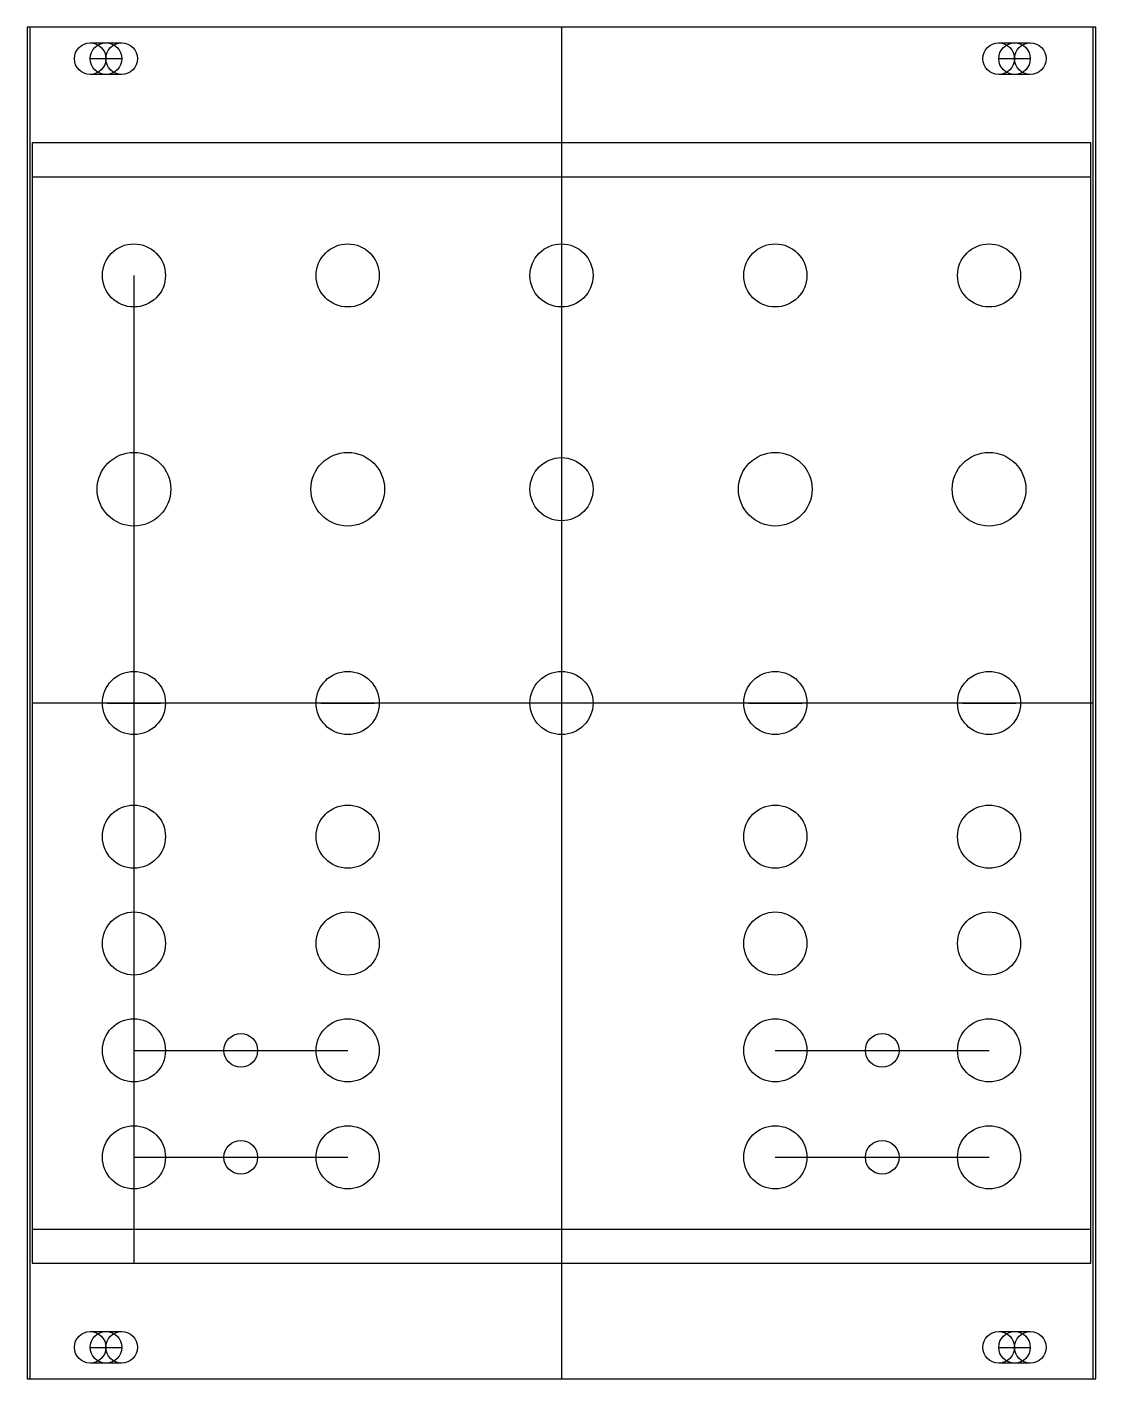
# Model space of a CAD drawing. Header units: millimetres. Extents: x -51 to 51, y -64 to 64.
import ezdxf

# ---------------------------------------------------------------- set-up
doc = ezdxf.new("R2010")
doc.units = ezdxf.units.MM
doc.layers.get('0').update_dxf_attribs({"linetype": 'CONTINUOUS'})

msp = doc.modelspace()

# ---------------------------------------------------------------- linework, layer by layer
for p, q in [((0, 64.25), (0, -64.25)), ((-44.8, 62.75), (-41.8, 62.75)), ((41.56, 62.75), (44.56, 62.75)), ((-44.8, 61.25), (-41.8, 61.25)), ((41.56, 61.25), (44.56, 61.25)), ((-41.8, 59.75), (-44.8, 59.75)), ((44.56, 59.75), (41.56, 59.75)), ((-50.3, 50), (50.3, 50)), ((-40.64, 40.64), (-40.64, -53.25)), ((50.55, 0), (-50.3, 0)), ((-43.18, 0), (-38.1, 0)), ((-22.86, 0), (-17.78, 0)), ((17.78, 0), (22.86, 0)), ((38.1, 0), (43.18, 0)), ((-40.64, -33.02), (-20.32, -33.02)), ((20.32, -33.02), (40.64, -33.02)), ((-40.64, -43.18), (-20.32, -43.18)), ((20.32, -43.18), (40.64, -43.18)), ((-50.3, -50), (50.3, -50)), ((-44.8, -59.75), (-41.8, -59.75)), ((41.56, -59.75), (44.56, -59.75)), ((-44.8, -61.25), (-41.8, -61.25)), ((41.56, -61.25), (44.56, -61.25)), ((-41.8, -62.75), (-44.8, -62.75)), ((44.56, -62.75), (41.56, -62.75))]:
    msp.add_line(p, q)
for points in [[(50.8, 64.25), (-50.8, 64.25), (-50.8, -64.25), (50.8, -64.25)], [(50.55, 64.25), (-50.55, 64.25), (-50.55, -64.25), (50.55, -64.25)], [(50.3, 53.25), (-50.3, 53.25), (-50.3, -53.25), (50.3, -53.25)]]:
    msp.add_lwpolyline(points, close=True)
for centre, radius in [((-44.8, 61.25), 1.5), ((-43.3, 61.25), 1.5), ((-41.8, 61.25), 1.5), ((41.56, 61.25), 1.5), ((43.06, 61.25), 1.5), ((44.56, 61.25), 1.5), ((-40.64, 40.64), 3), ((-20.32, 40.64), 3), ((0, 40.64), 3), ((20.32, 40.64), 3), ((40.64, 40.64), 3), ((-40.64, 20.32), 3.5), ((-20.32, 20.32), 3.5), ((0, 20.32), 3), ((20.32, 20.32), 3.5), ((40.64, 20.32), 3.5), ((-40.64, 0), 3), ((-20.32, 0), 3), ((0, 0), 3), ((20.32, 0), 3), ((40.64, 0), 3), ((-40.64, -12.7), 3), ((-20.32, -12.7), 3), ((20.32, -12.7), 3), ((40.64, -12.7), 3), ((-40.64, -22.86), 3), ((-20.32, -22.86), 3), ((20.32, -22.86), 3), ((40.64, -22.86), 3), ((-40.64, -33.02), 3), ((-20.32, -33.02), 3), ((20.32, -33.02), 3), ((40.64, -33.02), 3), ((-30.48, -33.02), 1.6), ((30.48, -33.02), 1.6), ((-40.64, -43.18), 3), ((-20.32, -43.18), 3), ((20.32, -43.18), 3), ((40.64, -43.18), 3), ((-30.48, -43.18), 1.6), ((30.48, -43.18), 1.6), ((-44.8, -61.25), 1.5), ((-43.3, -61.25), 1.5), ((-41.8, -61.25), 1.5), ((41.56, -61.25), 1.5), ((43.06, -61.25), 1.5), ((44.56, -61.25), 1.5)]:
    msp.add_circle(centre, radius)

doc.saveas('drawing.dxf')
